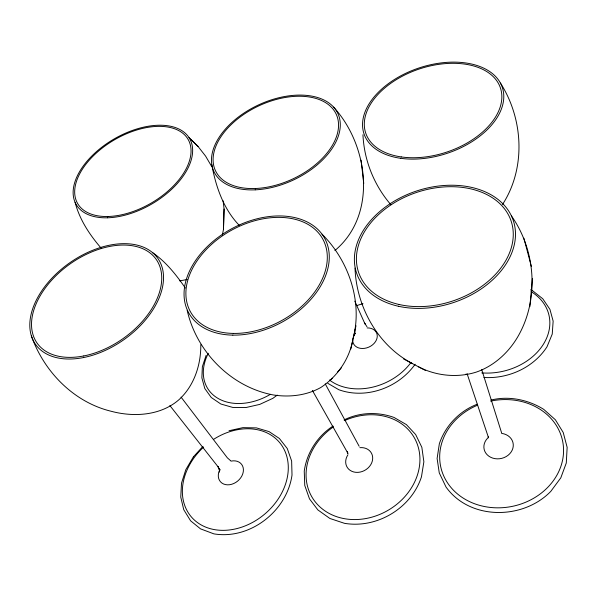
<?xml version="1.0" encoding="UTF-8"?>
<svg xmlns="http://www.w3.org/2000/svg" width="597" height="597" viewBox="0 0 597 597"><rect width="100%" height="100%" fill="white"/><g stroke="black" fill="none" stroke-linecap="round" stroke-linejoin="round"><path stroke-width="0.9" d="M219.562 470.324L219.592 469.399L219.539 471.391M222.315 235.278L223.472 229.42L224.069 208.987L223.136 200.868M223.472 229.42L224.069 208.987M354.961 333.38L354.611 330.148M353.827 335.604C362.088 299.463 348.006 259.889 322.022 234.173M333.633 107.154C368.521 145.213 377.722 214.771 334.902 250.524M200.801 344.693C201.025 364.797 194.144 385.834 179.04 399.632C160.832 415.654 133.907 417.333 111.355 411.318C73.819 402.281 44.148 371.849 31.402 335.984M418.393 366.767C436.026 375.938 457.451 378.155 476.51 372.028C495.779 365.267 511.233 350.081 520.368 332.059C539.009 295.716 534.927 249.113 511.442 215.942M532.405 278.381L529.86 306.642M187.174 310.261C196.428 351.73 231.024 387.013 273.09 394.916C289.239 397.483 306.321 395.587 320.738 387.543C336.947 376.953 348.976 359.655 352.678 340.618M350.835 348.984L356.006 325.716M219.211 472.13L219.98 469.503L219.718 470.137M206.122 355.349L202.361 366.7L201.876 377.841L204.808 388.528L211.263 397.512L220.83 404.012L232.793 407.438L245.889 407.55L259.74 404.4L272.881 398.326L277.269 395.095M355.148 333.872L355.513 333.245M193.301 456.996L185.809 469.705L181.495 483.204L180.764 497.092L183.734 509.659L190.6 520.808L200.532 528.867L213.913 533.875C250.18 539.927 286.993 510.995 292.015 475.025L291.635 461.033L287.276 448.541L279.381 438.474L269.075 431.616L256.389 427.885L242.897 427.646L229.024 430.736M502.51 204.495C526.061 168.205 523.45 118.922 500.42 83.058M415.139 364.23C398.572 387.654 366.26 399.617 338.857 389.744L327.805 383.326M330.044 380.655L332.208 378.2M337.409 372.282L341.312 367.849M193.391 456.869L202.868 446.459M333.014 426.079C317.514 436.108 306.746 452.839 304.246 471.152L304.768 485.473L309.485 498.853L317.858 509.905L329.88 518.465L344.476 523.323C376.968 528.815 411.311 508.226 421.467 476.816L423.87 461.787L421.848 447.325L415.676 434.556L406.37 424.586L394.027 417.452C377.901 411.646 359.424 412.206 344.044 419.952M477.279 404.206C459.556 410.923 445.369 425.743 439.355 443.713L437.108 458.496L439.258 472.869L446.011 487.018C470.003 520.539 523.144 519.927 550.807 491.361L560.799 477.846L566.284 463.018L567.15 447.369L563.217 432.482L555.352 419.743L543.695 409.333C528.173 399.677 508.853 395.647 490.98 400.065M187.189 279.515L179.66 280.881M483.936 377.476C508.338 379.013 533.628 367.595 546.994 346.797L552.24 334.089L553.15 321.111L549.927 309.358L542.763 298.754L532.323 290.53L530.651 289.821M465.75 374.2L467.563 374.618M355.021 268.098C356.319 306.522 377.722 345.372 412.184 363.439M403.527 358.924L425.534 370.476M230.673 460.765L227.353 457.832L181.07 397.124M152.429 252.531C165.929 261.762 176.13 274.769 185.376 288.067M366.976 326.723L364.498 322.917L365.006 323.977L354.782 301.149M190.518 139.079L198.04 146.452L205.577 156.086L211.622 166.384M189.048 137.631L198.04 146.452M390.886 204.719C374.11 185.294 364.118 160.429 362.954 134.743M239.464 225.554C223.509 209.211 215.756 186.51 211.756 164.466M101.154 248.128C89.587 234.748 79.52 219.554 75.073 202.241M169.876 405.564L218.584 467.458L217.853 466.376L219.39 469.615L218.987 468.152L219.457 470.294M359.148 446.25L325.246 383.878M312.373 390.416L347.775 453.056L347.238 451.72L347.969 453.877M501.599 432.847L481.727 369.618M467.063 373.588L488.346 437.198M531.39 266.501L523.86 238.166M363.752 183.495L361.088 160.16M488.242 436.773L488.316 437.877M531.181 291.694A56.596 43.805 -14.2 0 1 543.68 343.797A56.596 43.805 -14.2 0 1 481.764 372.886M411.027 362.416A53.708 41.193 -24.3 0 1 329.432 379.976M356.999 305.53A53.708 41.193 -24.3 0 1 363.006 303.724M367.133 327.91A12.753 9.716 -24.4 0 1 377.043 338.103A12.753 9.716 -24.4 0 1 362.386 348.491A12.753 9.716 -24.4 0 1 353.028 337.909M353.32 337.021A12.753 9.716 -24.4 0 1 354.7 334.432M270.448 394.304A51.961 38.148 -32.1 0 1 216.442 397.43A51.961 38.148 -32.1 0 1 208.316 353.275M490.63 401.109A62.289 53.737 -12 0 1 561.292 465.078A62.289 53.737 -12 0 1 460.697 496.42A62.289 53.737 -12 0 1 477.533 405.191M501.719 433.4A14.798 12.694 -12.4 0 1 512.166 450.19A14.798 12.694 -12.4 0 1 490.637 457.257A14.798 12.694 -12.4 0 1 487.809 437.967M344.7 420.549A59.148 49.902 -30.3 0 1 419.504 465.884A59.148 49.902 -30.3 0 1 332.089 514.883A59.148 49.902 -30.3 0 1 333.41 426.877M359.857 447.668A14.052 11.783 -30.2 0 1 372.349 460.921A14.052 11.783 -30.2 0 1 353.857 471.996A14.052 11.783 -30.2 0 1 347.909 454.824M213.592 439.362A57.7 45.342 -39.9 0 1 288.276 469.078A57.7 45.342 -39.9 0 1 210.972 528.86A57.7 45.342 -39.9 0 1 203.57 447.116M231.024 461.123A13.701 10.701 -39.6 0 1 243.285 471.712A13.701 10.701 -39.6 0 1 227.36 484.831A13.701 10.701 -39.6 0 1 219.36 470.727M401.296 156.929A71.036 43.76 -18.5 0 0 501.786 94.878A71.036 43.76 -18.5 0 0 396.132 79.759A71.036 43.76 -18.5 0 0 401.296 156.929M400.594 158.295A72.953 44.947 -18.5 0 0 503.719 94.498A72.953 44.947 -18.5 0 0 395.139 79.073A72.953 44.947 -18.5 0 0 400.594 158.295M255.613 188.495A66.648 40.297 -25.1 0 0 337.357 117.176A66.648 40.297 -25.1 0 0 234.487 121.564A66.648 40.297 -25.1 0 0 255.613 188.495M255.203 189.839A68.446 41.394 -25.1 0 0 339.059 116.534A68.446 41.394 -25.1 0 0 233.36 121.154A68.446 41.394 -25.1 0 0 255.203 189.839M108.184 216.487A63.872 36.589 -30.2 0 0 190.831 147.571A63.872 36.589 -30.2 0 0 99.595 150.19A63.872 36.589 -30.2 0 0 108.184 216.487M107.617 217.793A65.595 37.581 -30.2 0 0 192.421 146.966A65.595 37.581 -30.2 0 0 98.662 149.75A65.595 37.581 -30.2 0 0 107.617 217.793M399.132 304.5A80.468 57.208 -18.5 0 0 513.166 231.382A80.468 57.208 -18.5 0 0 392.207 204.07A80.468 57.208 -18.5 0 0 399.132 304.5M398.371 306.246A82.64 58.76 -18.5 0 0 515.383 231.039A82.64 58.76 -18.5 0 0 391.057 203.129A82.64 58.76 -18.5 0 0 398.371 306.246M233.3 333.41A75.491 51.655 -28.7 0 0 326.074 247.382A75.491 51.655 -28.7 0 0 210.428 245.412A75.491 51.655 -28.7 0 0 233.3 333.41M232.837 335.126A77.528 53.058 -28.7 0 0 327.992 246.688A77.528 53.058 -28.7 0 0 209.166 244.815A77.528 53.058 -28.7 0 0 232.837 335.126M83.759 355.954A72.789 45.775 -35.1 0 0 158.339 262.964A72.789 45.775 -35.1 0 0 47.79 284.732A72.789 45.775 -35.1 0 0 83.759 355.954M83.543 357.551A74.752 47.021 -35.1 0 0 160.011 262.001A74.752 47.021 -35.1 0 0 46.439 284.493A74.752 47.021 -35.1 0 0 83.543 357.551"/></g></svg>
